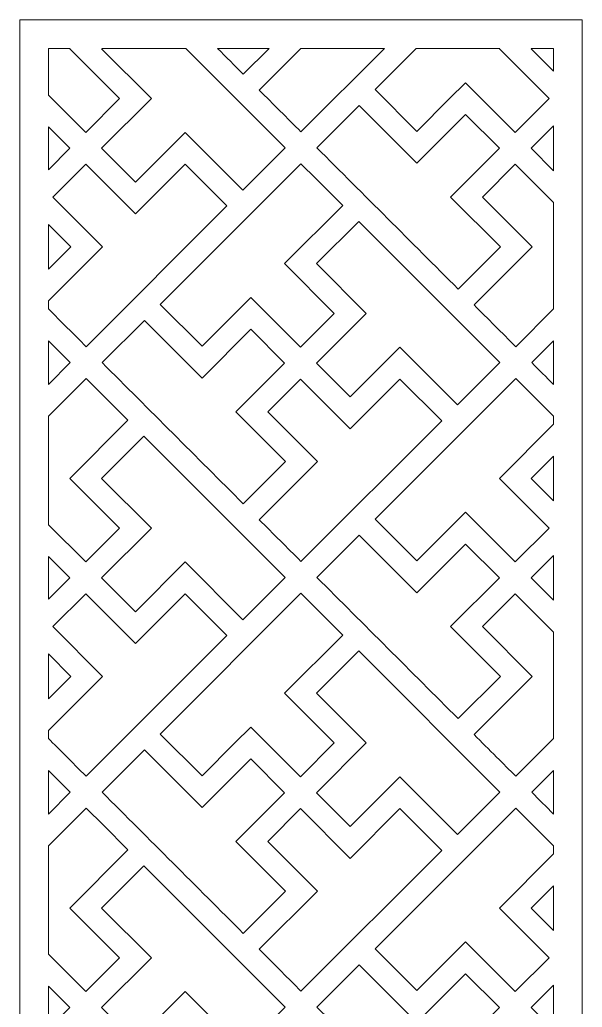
# Model space of a CAD drawing. Header units: centimetres. Extents: x 8.9 to 17, y -3.5 to 9.5.
# Drawn here: x 8.94 to 12.64, y 3 to 9.5 of the extents above; entities that cross this region are included whole.
import ezdxf

# ---------------------------------------------------------------- set-up
doc = ezdxf.new("R2010")
doc.units = ezdxf.units.CM
doc.header["$MEASUREMENT"] = 0
doc.layers.add('layer 1', color=7, linetype='Continuous')

msp = doc.modelspace()

# ---------------------------------------------------------------- linework, layer by layer
at = {"layer": 'layer 1', "color": 7, "lineweight": 9}
for points, knots in [([(8.93775, 9.5), (8.93775, 9.5), (12.64144, 9.5), (12.64144, 9.5), (12.64144, 9.5), (12.64144, 9.5), (12.64144, -3.5), (12.64144, -3.5), (12.64144, -3.5), (12.64144, -3.5), (8.93775, -3.5), (8.93775, -3.5), (8.93775, -3.5), (8.93775, -3.5), (8.93775, 9.5), (8.93775, 9.5)], [0, 0, 0, 0, 0.2, 0.2, 0.2, 0.2, 0.4, 0.4, 0.4, 0.4, 0.6, 0.6, 0.6, 0.6, 1, 1, 1, 1]), ([(9.12662, 9.31109), (9.12662, 9.31109), (9.12662, 9.31109), (9.12662, 9.31109), (9.12662, 9.31109), (9.12662, 9.31109), (9.27014, 9.31109), (9.27014, 9.31109), (9.27014, 9.31109), (9.27014, 9.31109), (9.26734, 9.30829), (9.26734, 9.30829), (9.26734, 9.30829), (9.26734, 9.30829), (9.59471, 8.98095), (9.59471, 8.98095), (9.59471, 8.98095), (9.59471, 8.98095), (9.37211, 8.75834), (9.37211, 8.75834), (9.37211, 8.75834), (9.37211, 8.75834), (9.12662, 9.0038), (9.12662, 9.0038), (9.12662, 9.0038), (9.12662, 9.0038), (9.12662, 9.31109), (9.12662, 9.31109)], [0, 0, 0, 0, 0.125, 0.125, 0.125, 0.125, 0.25, 0.25, 0.25, 0.25, 0.375, 0.375, 0.375, 0.375, 0.5, 0.5, 0.5, 0.5, 0.625, 0.625, 0.625, 0.625, 0.75, 0.75, 0.75, 0.75, 1, 1, 1, 1]), ([(9.47966, 9.31109), (9.47966, 9.31109), (9.47966, 9.31109), (9.47966, 9.31109), (9.47966, 9.31109), (9.47966, 9.31109), (10.03058, 9.31109), (10.03058, 9.31109), (10.03058, 9.31109), (10.03058, 9.31109), (10.68484, 8.65687), (10.68484, 8.65687), (10.68484, 8.65687), (10.68484, 8.65687), (10.40657, 8.3786), (10.40657, 8.3786), (10.40657, 8.3786), (10.40657, 8.3786), (10.02684, 8.75834), (10.02684, 8.75834), (10.02684, 8.75834), (10.02684, 8.75834), (9.69947, 8.43094), (9.69947, 8.43094), (9.69947, 8.43094), (9.69947, 8.43094), (9.47686, 8.6536), (9.47686, 8.6536), (9.47686, 8.6536), (9.47686, 8.6536), (9.80423, 8.98095), (9.80423, 8.98095), (9.80423, 8.98095), (9.80423, 8.98095), (9.47686, 9.30829), (9.47686, 9.30829), (9.47686, 9.30829), (9.47686, 9.30829), (9.47966, 9.31109), (9.47966, 9.31109)], [0, 0, 0, 0, 0.0909091, 0.0909091, 0.0909091, 0.0909091, 0.1818182, 0.1818182, 0.1818182, 0.1818182, 0.2727273, 0.2727273, 0.2727273, 0.2727273, 0.3636364, 0.3636364, 0.3636364, 0.3636364, 0.4545455, 0.4545455, 0.4545455, 0.4545455, 0.5454545, 0.5454545, 0.5454545, 0.5454545, 0.6363636, 0.6363636, 0.6363636, 0.6363636, 0.7272727, 0.7272727, 0.7272727, 0.7272727, 0.8181818, 0.8181818, 0.8181818, 0.8181818, 1, 1, 1, 1]), ([(10.2401, 9.31109), (10.2401, 9.31109), (10.2401, 9.31109), (10.2401, 9.31109), (10.2401, 9.31109), (10.2401, 9.31109), (10.57962, 9.31109), (10.57962, 9.31109), (10.57962, 9.31109), (10.57962, 9.31109), (10.40984, 9.14135), (10.40984, 9.14135), (10.40984, 9.14135), (10.35328, 9.19794), (10.29667, 9.25454), (10.2401, 9.31109)], [0, 0, 0, 0, 0.2, 0.2, 0.2, 0.2, 0.4, 0.4, 0.4, 0.4, 0.6, 0.6, 0.6, 0.6, 1, 1, 1, 1]), ([(10.78914, 9.31109), (10.78914, 9.31109), (10.78914, 9.31109), (10.78914, 9.31109), (10.78914, 9.31109), (10.78914, 9.31109), (11.33909, 9.31109), (11.33909, 9.31109), (11.33909, 9.31109), (11.33909, 9.31109), (10.78958, 8.76161), (10.78958, 8.76161), (10.78958, 8.76161), (10.69792, 8.85325), (10.60628, 8.94495), (10.51461, 9.03661), (10.51461, 9.03661), (10.51461, 9.03661), (10.78914, 9.31109), (10.78914, 9.31109)], [0, 0, 0, 0, 0.1666667, 0.1666667, 0.1666667, 0.1666667, 0.3333333, 0.3333333, 0.3333333, 0.3333333, 0.5, 0.5, 0.5, 0.5, 0.6666667, 0.6666667, 0.6666667, 0.6666667, 1, 1, 1, 1]), ([(11.54861, 9.31109), (11.54861, 9.31109), (11.54861, 9.31109), (11.54861, 9.31109), (11.54861, 9.31109), (11.54861, 9.31109), (12.09858, 9.31109), (12.09858, 9.31109), (12.09858, 9.31109), (12.09858, 9.31109), (12.09577, 9.30829), (12.09577, 9.30829), (12.09577, 9.30829), (12.09577, 9.30829), (12.42315, 8.98095), (12.42315, 8.98095), (12.42315, 8.98095), (12.42315, 8.98095), (12.20054, 8.75834), (12.20054, 8.75834), (12.20054, 8.75834), (12.20054, 8.75834), (11.87317, 9.08568), (11.87317, 9.08568), (11.87317, 9.08568), (11.87317, 9.08568), (11.76842, 8.98095), (11.76842, 8.98095), (11.76842, 8.98095), (11.76842, 8.98095), (11.55235, 8.76488), (11.55235, 8.76488), (11.55235, 8.76488), (11.55235, 8.76488), (11.27737, 9.03988), (11.27737, 9.03988), (11.27737, 9.03988), (11.27737, 9.03988), (11.54861, 9.31109), (11.54861, 9.31109)], [0, 0, 0, 0, 0.0909091, 0.0909091, 0.0909091, 0.0909091, 0.1818182, 0.1818182, 0.1818182, 0.1818182, 0.2727273, 0.2727273, 0.2727273, 0.2727273, 0.3636364, 0.3636364, 0.3636364, 0.3636364, 0.4545455, 0.4545455, 0.4545455, 0.4545455, 0.5454545, 0.5454545, 0.5454545, 0.5454545, 0.6363636, 0.6363636, 0.6363636, 0.6363636, 0.7272727, 0.7272727, 0.7272727, 0.7272727, 0.8181818, 0.8181818, 0.8181818, 0.8181818, 1, 1, 1, 1]), ([(12.3081, 9.31109), (12.3081, 9.31109), (12.3081, 9.31109), (12.3081, 9.31109), (12.3081, 9.31109), (12.3081, 9.31109), (12.45257, 9.31109), (12.45257, 9.31109), (12.45257, 9.31109), (12.45257, 9.31109), (12.45257, 9.16102), (12.45257, 9.16102), (12.45257, 9.16102), (12.45257, 9.16102), (12.3053, 9.30829), (12.3053, 9.30829), (12.3053, 9.30829), (12.3053, 9.30829), (12.3081, 9.31109), (12.3081, 9.31109)], [0, 0, 0, 0, 0.1666667, 0.1666667, 0.1666667, 0.1666667, 0.3333333, 0.3333333, 0.3333333, 0.3333333, 0.5, 0.5, 0.5, 0.5, 0.6666667, 0.6666667, 0.6666667, 0.6666667, 1, 1, 1, 1]), ([(11.17262, 8.9351), (11.17262, 8.9351), (11.17262, 8.9351), (11.17262, 8.9351), (11.17262, 8.9351), (11.17262, 8.9351), (10.89436, 8.65687), (10.89436, 8.65687), (10.89436, 8.65687), (11.20427, 8.34698), (11.51416, 8.03706), (11.82408, 7.72713), (11.82408, 7.72713), (11.82408, 7.72713), (12.10232, 8.00541), (12.10232, 8.00541), (12.10232, 8.00541), (12.10232, 8.00541), (11.77496, 8.33275), (11.77496, 8.33275), (11.77496, 8.33275), (11.77496, 8.33275), (12.09577, 8.6536), (12.09577, 8.6536), (12.09577, 8.6536), (12.09577, 8.6536), (11.87317, 8.87621), (11.87317, 8.87621), (11.87317, 8.87621), (11.87317, 8.87621), (11.55235, 8.55536), (11.55235, 8.55536), (11.55235, 8.55536), (11.55235, 8.55536), (11.17262, 8.9351), (11.17262, 8.9351)], [0, 0, 0, 0, 0.1, 0.1, 0.1, 0.1, 0.2, 0.2, 0.2, 0.2, 0.3, 0.3, 0.3, 0.3, 0.4, 0.4, 0.4, 0.4, 0.5, 0.5, 0.5, 0.5, 0.6, 0.6, 0.6, 0.6, 0.7, 0.7, 0.7, 0.7, 0.8, 0.8, 0.8, 0.8, 1, 1, 1, 1]), ([(9.12662, 8.51289), (9.12662, 8.51289), (9.12662, 8.51289), (9.12662, 8.51289), (9.12662, 8.51289), (9.12662, 8.51289), (9.12662, 8.79432), (9.12662, 8.79432), (9.12662, 8.79432), (9.12662, 8.79432), (9.26734, 8.6536), (9.26734, 8.6536), (9.26734, 8.6536), (9.26734, 8.6536), (9.12662, 8.51289), (9.12662, 8.51289)], [0, 0, 0, 0, 0.2, 0.2, 0.2, 0.2, 0.4, 0.4, 0.4, 0.4, 0.6, 0.6, 0.6, 0.6, 1, 1, 1, 1]), ([(12.45257, 8.80086), (12.45257, 8.80086), (12.45257, 8.80086), (12.45257, 8.80086), (12.45257, 8.80086), (12.45257, 8.80086), (12.45257, 8.50633), (12.45257, 8.50633), (12.45257, 8.50633), (12.45257, 8.50633), (12.3053, 8.6536), (12.3053, 8.6536), (12.3053, 8.6536), (12.3053, 8.6536), (12.45257, 8.80086), (12.45257, 8.80086)], [0, 0, 0, 0, 0.2, 0.2, 0.2, 0.2, 0.4, 0.4, 0.4, 0.4, 0.6, 0.6, 0.6, 0.6, 1, 1, 1, 1]), ([(9.12662, 7.59615), (9.12662, 7.59615), (9.12662, 7.59615), (9.12662, 7.59615), (9.12662, 7.59615), (9.12662, 7.59615), (9.12662, 7.64863), (9.12662, 7.64863), (9.12662, 7.64863), (9.12662, 7.64863), (9.4834, 8.00541), (9.4834, 8.00541), (9.4834, 8.00541), (9.4834, 8.00541), (9.15604, 8.33275), (9.15604, 8.33275), (9.15604, 8.33275), (9.15604, 8.33275), (9.37211, 8.54885), (9.37211, 8.54885), (9.37211, 8.54885), (9.37211, 8.54885), (9.69947, 8.22147), (9.69947, 8.22147), (9.69947, 8.22147), (9.69947, 8.22147), (10.02684, 8.54885), (10.02684, 8.54885), (10.02684, 8.54885), (10.02684, 8.54885), (10.30184, 8.27381), (10.30184, 8.27381), (10.30184, 8.27381), (10.30184, 8.27381), (9.37538, 7.34739), (9.37538, 7.34739), (9.37538, 7.34739), (9.29248, 7.43032), (9.20955, 7.51325), (9.12662, 7.59615)], [0, 0, 0, 0, 0.0909091, 0.0909091, 0.0909091, 0.0909091, 0.1818182, 0.1818182, 0.1818182, 0.1818182, 0.2727273, 0.2727273, 0.2727273, 0.2727273, 0.3636364, 0.3636364, 0.3636364, 0.3636364, 0.4545455, 0.4545455, 0.4545455, 0.4545455, 0.5454545, 0.5454545, 0.5454545, 0.5454545, 0.6363636, 0.6363636, 0.6363636, 0.6363636, 0.7272727, 0.7272727, 0.7272727, 0.7272727, 0.8181818, 0.8181818, 0.8181818, 0.8181818, 1, 1, 1, 1]), ([(10.78958, 8.55209), (10.78958, 8.55209), (10.78958, 8.55209), (10.78958, 8.55209), (10.78958, 8.55209), (10.78958, 8.55209), (9.86317, 7.62568), (9.86317, 7.62568), (9.86317, 7.62568), (9.86317, 7.62568), (10.13815, 7.35068), (10.13815, 7.35068), (10.13815, 7.35068), (10.13815, 7.35068), (10.35421, 7.56673), (10.35421, 7.56673), (10.35421, 7.56673), (10.35421, 7.56673), (10.45897, 7.6715), (10.45897, 7.6715), (10.45897, 7.6715), (10.45897, 7.6715), (10.78631, 7.34412), (10.78631, 7.34412), (10.78631, 7.34412), (10.78631, 7.34412), (11.00891, 7.56673), (11.00891, 7.56673), (11.00891, 7.56673), (11.00891, 7.56673), (10.68157, 7.89407), (10.68157, 7.89407), (10.68157, 7.89407), (10.68157, 7.89407), (11.06458, 8.27714), (11.06458, 8.27714), (11.06458, 8.27714), (11.06458, 8.27714), (10.88944, 8.45223), (10.88944, 8.45223), (10.88944, 8.45223), (10.88944, 8.45223), (10.78958, 8.55209), (10.78958, 8.55209)], [0, 0, 0, 0, 0.0833333, 0.0833333, 0.0833333, 0.0833333, 0.1666667, 0.1666667, 0.1666667, 0.1666667, 0.25, 0.25, 0.25, 0.25, 0.3333333, 0.3333333, 0.3333333, 0.3333333, 0.4166667, 0.4166667, 0.4166667, 0.4166667, 0.5, 0.5, 0.5, 0.5, 0.5833333, 0.5833333, 0.5833333, 0.5833333, 0.6666667, 0.6666667, 0.6666667, 0.6666667, 0.75, 0.75, 0.75, 0.75, 0.8333333, 0.8333333, 0.8333333, 0.8333333, 1, 1, 1, 1]), ([(12.45257, 8.29682), (12.45257, 8.29682), (12.45257, 8.29682), (12.45257, 8.29682), (12.45257, 8.29682), (12.45257, 8.29682), (12.45257, 7.59615), (12.45257, 7.59615), (12.45257, 7.59615), (12.45257, 7.59615), (12.20381, 7.34739), (12.20381, 7.34739), (12.20381, 7.34739), (12.11216, 7.43905), (12.02049, 7.5307), (11.92883, 7.6224), (11.92883, 7.6224), (11.92883, 7.6224), (12.31185, 8.00541), (12.31185, 8.00541), (12.31185, 8.00541), (12.31185, 8.00541), (11.98448, 8.33275), (11.98448, 8.33275), (11.98448, 8.33275), (11.98448, 8.33275), (12.20054, 8.54885), (12.20054, 8.54885), (12.20054, 8.54885), (12.20054, 8.54885), (12.45257, 8.29682), (12.45257, 8.29682)], [0, 0, 0, 0, 0.1111111, 0.1111111, 0.1111111, 0.1111111, 0.2222222, 0.2222222, 0.2222222, 0.2222222, 0.3333333, 0.3333333, 0.3333333, 0.3333333, 0.4444444, 0.4444444, 0.4444444, 0.4444444, 0.5555556, 0.5555556, 0.5555556, 0.5555556, 0.6666667, 0.6666667, 0.6666667, 0.6666667, 0.7777778, 0.7777778, 0.7777778, 0.7777778, 1, 1, 1, 1]), ([(9.12662, 7.85814), (9.12662, 7.85814), (9.12662, 7.85814), (9.12662, 7.85814), (9.12662, 7.85814), (9.12662, 7.85814), (9.12662, 8.15267), (9.12662, 8.15267), (9.12662, 8.15267), (9.12662, 8.15267), (9.27391, 8.00541), (9.27391, 8.00541), (9.27391, 8.00541), (9.27391, 8.00541), (9.12662, 7.85814), (9.12662, 7.85814)], [0, 0, 0, 0, 0.2, 0.2, 0.2, 0.2, 0.4, 0.4, 0.4, 0.4, 0.6, 0.6, 0.6, 0.6, 1, 1, 1, 1]), ([(11.16935, 8.17235), (11.16935, 8.17235), (11.16935, 8.17235), (11.16935, 8.17235), (11.16935, 8.17235), (11.16935, 8.17235), (10.89106, 7.89407), (10.89106, 7.89407), (10.89106, 7.89407), (10.89106, 7.89407), (11.21844, 7.56673), (11.21844, 7.56673), (11.21844, 7.56673), (11.21844, 7.56673), (10.89106, 7.23934), (10.89106, 7.23934), (10.89106, 7.23934), (10.89106, 7.23934), (11.1137, 7.01679), (11.1137, 7.01679), (11.1137, 7.01679), (11.1137, 7.01679), (11.44104, 7.34412), (11.44104, 7.34412), (11.44104, 7.34412), (11.44104, 7.34412), (11.82081, 6.96439), (11.82081, 6.96439), (11.82081, 6.96439), (11.82081, 6.96439), (12.09904, 7.24261), (12.09904, 7.24261), (12.09904, 7.24261), (12.09904, 7.24261), (11.16935, 8.17235), (11.16935, 8.17235)], [0, 0, 0, 0, 0.1, 0.1, 0.1, 0.1, 0.2, 0.2, 0.2, 0.2, 0.3, 0.3, 0.3, 0.3, 0.4, 0.4, 0.4, 0.4, 0.5, 0.5, 0.5, 0.5, 0.6, 0.6, 0.6, 0.6, 0.7, 0.7, 0.7, 0.7, 0.8, 0.8, 0.8, 0.8, 1, 1, 1, 1]), ([(9.48013, 7.24261), (9.48013, 7.24261), (9.48013, 7.24261), (9.48013, 7.24261), (9.48013, 7.24261), (9.79005, 6.93272), (10.09996, 6.62283), (10.40984, 6.31292), (10.40984, 6.31292), (10.40984, 6.31292), (10.68811, 6.59121), (10.68811, 6.59121), (10.68811, 6.59121), (10.68811, 6.59121), (10.36075, 6.91854), (10.36075, 6.91854), (10.36075, 6.91854), (10.36075, 6.91854), (10.68157, 7.23934), (10.68157, 7.23934), (10.68157, 7.23934), (10.68157, 7.23934), (10.45897, 7.46194), (10.45897, 7.46194), (10.45897, 7.46194), (10.45897, 7.46194), (10.13815, 7.14114), (10.13815, 7.14114), (10.13815, 7.14114), (10.13815, 7.14114), (9.75841, 7.52088), (9.75841, 7.52088), (9.75841, 7.52088), (9.75841, 7.52088), (9.48013, 7.24261), (9.48013, 7.24261)], [0, 0, 0, 0, 0.1, 0.1, 0.1, 0.1, 0.2, 0.2, 0.2, 0.2, 0.3, 0.3, 0.3, 0.3, 0.4, 0.4, 0.4, 0.4, 0.5, 0.5, 0.5, 0.5, 0.6, 0.6, 0.6, 0.6, 0.7, 0.7, 0.7, 0.7, 0.8, 0.8, 0.8, 0.8, 1, 1, 1, 1]), ([(9.12662, 7.09867), (9.12662, 7.09867), (9.12662, 7.09867), (9.12662, 7.09867), (9.12662, 7.09867), (9.12662, 7.09867), (9.12662, 7.38666), (9.12662, 7.38666), (9.12662, 7.38666), (9.12662, 7.38666), (9.27064, 7.24261), (9.27064, 7.24261), (9.27064, 7.24261), (9.27064, 7.24261), (9.12662, 7.09867), (9.12662, 7.09867)], [0, 0, 0, 0, 0.2, 0.2, 0.2, 0.2, 0.4, 0.4, 0.4, 0.4, 0.6, 0.6, 0.6, 0.6, 1, 1, 1, 1]), ([(12.45257, 7.38666), (12.45257, 7.38666), (12.45257, 7.38666), (12.45257, 7.38666), (12.45257, 7.38666), (12.45257, 7.38666), (12.45257, 7.09867), (12.45257, 7.09867), (12.45257, 7.09867), (12.40456, 7.14666), (12.35659, 7.19463), (12.30857, 7.24261), (12.30857, 7.24261), (12.30857, 7.24261), (12.45257, 7.38666), (12.45257, 7.38666)], [0, 0, 0, 0, 0.2, 0.2, 0.2, 0.2, 0.4, 0.4, 0.4, 0.4, 0.6, 0.6, 0.6, 0.6, 1, 1, 1, 1]), ([(9.12662, 6.17537), (9.12662, 6.17537), (9.12662, 6.17537), (9.12662, 6.17537), (9.12662, 6.17537), (9.12662, 6.17537), (9.12662, 6.88916), (9.12662, 6.88916), (9.12662, 6.88916), (9.12662, 6.88916), (9.37538, 7.13787), (9.37538, 7.13787), (9.37538, 7.13787), (9.37538, 7.13787), (9.65037, 6.86287), (9.65037, 6.86287), (9.65037, 6.86287), (9.65037, 6.86287), (9.26734, 6.47987), (9.26734, 6.47987), (9.26734, 6.47987), (9.26734, 6.47987), (9.59471, 6.15254), (9.59471, 6.15254), (9.59471, 6.15254), (9.59471, 6.15254), (9.37211, 5.92992), (9.37211, 5.92992), (9.37211, 5.92992), (9.37211, 5.92992), (9.12662, 6.17537), (9.12662, 6.17537)], [0, 0, 0, 0, 0.1111111, 0.1111111, 0.1111111, 0.1111111, 0.2222222, 0.2222222, 0.2222222, 0.2222222, 0.3333333, 0.3333333, 0.3333333, 0.3333333, 0.4444444, 0.4444444, 0.4444444, 0.4444444, 0.5555556, 0.5555556, 0.5555556, 0.5555556, 0.6666667, 0.6666667, 0.6666667, 0.6666667, 0.7777778, 0.7777778, 0.7777778, 0.7777778, 1, 1, 1, 1]), ([(10.51461, 6.20819), (10.51461, 6.20819), (10.51461, 6.20819), (10.51461, 6.20819), (10.51461, 6.20819), (10.60628, 6.11648), (10.69792, 6.02484), (10.78958, 5.93319), (10.78958, 5.93319), (10.78958, 5.93319), (11.71604, 6.8596), (11.71604, 6.8596), (11.71604, 6.8596), (11.71604, 6.8596), (11.44104, 7.1346), (11.44104, 7.1346), (11.44104, 7.1346), (11.44104, 7.1346), (11.1137, 6.80726), (11.1137, 6.80726), (11.1137, 6.80726), (11.1137, 6.80726), (10.78631, 7.1346), (10.78631, 7.1346), (10.78631, 7.1346), (10.78631, 7.1346), (10.57028, 6.91854), (10.57028, 6.91854), (10.57028, 6.91854), (10.57028, 6.91854), (10.89763, 6.59121), (10.89763, 6.59121), (10.89763, 6.59121), (10.89763, 6.59121), (10.51461, 6.20819), (10.51461, 6.20819)], [0, 0, 0, 0, 0.1, 0.1, 0.1, 0.1, 0.2, 0.2, 0.2, 0.2, 0.3, 0.3, 0.3, 0.3, 0.4, 0.4, 0.4, 0.4, 0.5, 0.5, 0.5, 0.5, 0.6, 0.6, 0.6, 0.6, 0.7, 0.7, 0.7, 0.7, 0.8, 0.8, 0.8, 0.8, 1, 1, 1, 1]), ([(12.45257, 6.88916), (12.45257, 6.88916), (12.45257, 6.88916), (12.45257, 6.88916), (12.45257, 6.88916), (12.45257, 6.88916), (12.45257, 6.83666), (12.45257, 6.83666), (12.45257, 6.83666), (12.45257, 6.83666), (12.09577, 6.47987), (12.09577, 6.47987), (12.09577, 6.47987), (12.09577, 6.47987), (12.42315, 6.15254), (12.42315, 6.15254), (12.42315, 6.15254), (12.42315, 6.15254), (12.20054, 5.92992), (12.20054, 5.92992), (12.20054, 5.92992), (12.20054, 5.92992), (11.87317, 6.25726), (11.87317, 6.25726), (11.87317, 6.25726), (11.87317, 6.25726), (11.76842, 6.15254), (11.76842, 6.15254), (11.76842, 6.15254), (11.76842, 6.15254), (11.55235, 5.93646), (11.55235, 5.93646), (11.55235, 5.93646), (11.55235, 5.93646), (11.27737, 6.21149), (11.27737, 6.21149), (11.27737, 6.21149), (11.27737, 6.21149), (12.20381, 7.13787), (12.20381, 7.13787), (12.20381, 7.13787), (12.20381, 7.13787), (12.45257, 6.88916), (12.45257, 6.88916)], [0, 0, 0, 0, 0.0833333, 0.0833333, 0.0833333, 0.0833333, 0.1666667, 0.1666667, 0.1666667, 0.1666667, 0.25, 0.25, 0.25, 0.25, 0.3333333, 0.3333333, 0.3333333, 0.3333333, 0.4166667, 0.4166667, 0.4166667, 0.4166667, 0.5, 0.5, 0.5, 0.5, 0.5833333, 0.5833333, 0.5833333, 0.5833333, 0.6666667, 0.6666667, 0.6666667, 0.6666667, 0.75, 0.75, 0.75, 0.75, 0.8333333, 0.8333333, 0.8333333, 0.8333333, 1, 1, 1, 1]), ([(9.75511, 6.75813), (9.75511, 6.75813), (9.75511, 6.75813), (9.75511, 6.75813), (9.75511, 6.75813), (9.75511, 6.75813), (9.47686, 6.47987), (9.47686, 6.47987), (9.47686, 6.47987), (9.47686, 6.47987), (9.80423, 6.15254), (9.80423, 6.15254), (9.80423, 6.15254), (9.80423, 6.15254), (9.47686, 5.82513), (9.47686, 5.82513), (9.47686, 5.82513), (9.47686, 5.82513), (9.69947, 5.60253), (9.69947, 5.60253), (9.69947, 5.60253), (9.69947, 5.60253), (10.02684, 5.92992), (10.02684, 5.92992), (10.02684, 5.92992), (10.02684, 5.92992), (10.40657, 5.55018), (10.40657, 5.55018), (10.40657, 5.55018), (10.40657, 5.55018), (10.68484, 5.8284), (10.68484, 5.8284), (10.68484, 5.8284), (10.68484, 5.8284), (9.75511, 6.75813), (9.75511, 6.75813)], [0, 0, 0, 0, 0.1, 0.1, 0.1, 0.1, 0.2, 0.2, 0.2, 0.2, 0.3, 0.3, 0.3, 0.3, 0.4, 0.4, 0.4, 0.4, 0.5, 0.5, 0.5, 0.5, 0.6, 0.6, 0.6, 0.6, 0.7, 0.7, 0.7, 0.7, 0.8, 0.8, 0.8, 0.8, 1, 1, 1, 1]), ([(12.45257, 6.62712), (12.45257, 6.62712), (12.45257, 6.62712), (12.45257, 6.62712), (12.45257, 6.62712), (12.45257, 6.62712), (12.45257, 6.33261), (12.45257, 6.33261), (12.45257, 6.33261), (12.45257, 6.33261), (12.3053, 6.47987), (12.3053, 6.47987), (12.3053, 6.47987), (12.3053, 6.47987), (12.45257, 6.62712), (12.45257, 6.62712)], [0, 0, 0, 0, 0.2, 0.2, 0.2, 0.2, 0.4, 0.4, 0.4, 0.4, 0.6, 0.6, 0.6, 0.6, 1, 1, 1, 1]), ([(10.89436, 5.8284), (10.89436, 5.8284), (10.89436, 5.8284), (10.89436, 5.8284), (10.89436, 5.8284), (11.20427, 5.51851), (11.51416, 5.20861), (11.82408, 4.89872), (11.82408, 4.89872), (11.82408, 4.89872), (12.10232, 5.17699), (12.10232, 5.17699), (12.10232, 5.17699), (12.10232, 5.17699), (11.77496, 5.50433), (11.77496, 5.50433), (11.77496, 5.50433), (11.77496, 5.50433), (12.09577, 5.82513), (12.09577, 5.82513), (12.09577, 5.82513), (12.09577, 5.82513), (11.87317, 6.04774), (11.87317, 6.04774), (11.87317, 6.04774), (11.87317, 6.04774), (11.55235, 5.72695), (11.55235, 5.72695), (11.55235, 5.72695), (11.55235, 5.72695), (11.17262, 6.10667), (11.17262, 6.10667), (11.17262, 6.10667), (11.17262, 6.10667), (10.89436, 5.8284), (10.89436, 5.8284)], [0, 0, 0, 0, 0.1, 0.1, 0.1, 0.1, 0.2, 0.2, 0.2, 0.2, 0.3, 0.3, 0.3, 0.3, 0.4, 0.4, 0.4, 0.4, 0.5, 0.5, 0.5, 0.5, 0.6, 0.6, 0.6, 0.6, 0.7, 0.7, 0.7, 0.7, 0.8, 0.8, 0.8, 0.8, 1, 1, 1, 1]), ([(9.12662, 5.68442), (9.12662, 5.68442), (9.12662, 5.68442), (9.12662, 5.68442), (9.12662, 5.68442), (9.12662, 5.68442), (9.12662, 5.96585), (9.12662, 5.96585), (9.12662, 5.96585), (9.12662, 5.96585), (9.26734, 5.82513), (9.26734, 5.82513), (9.26734, 5.82513), (9.26734, 5.82513), (9.12662, 5.68442), (9.12662, 5.68442)], [0, 0, 0, 0, 0.2, 0.2, 0.2, 0.2, 0.4, 0.4, 0.4, 0.4, 0.6, 0.6, 0.6, 0.6, 1, 1, 1, 1]), ([(12.45257, 5.97239), (12.45257, 5.97239), (12.45257, 5.97239), (12.45257, 5.97239), (12.45257, 5.97239), (12.45257, 5.97239), (12.45257, 5.67788), (12.45257, 5.67788), (12.45257, 5.67788), (12.45257, 5.67788), (12.3053, 5.82513), (12.3053, 5.82513), (12.3053, 5.82513), (12.3053, 5.82513), (12.45257, 5.97239), (12.45257, 5.97239)], [0, 0, 0, 0, 0.2, 0.2, 0.2, 0.2, 0.4, 0.4, 0.4, 0.4, 0.6, 0.6, 0.6, 0.6, 1, 1, 1, 1]), ([(10.78958, 5.72367), (10.78958, 5.72367), (10.78958, 5.72367), (10.78958, 5.72367), (10.78958, 5.72367), (10.78958, 5.72367), (9.86317, 4.79721), (9.86317, 4.79721), (9.86317, 4.79721), (9.86317, 4.79721), (10.13815, 4.52226), (10.13815, 4.52226), (10.13815, 4.52226), (10.13815, 4.52226), (10.35421, 4.73832), (10.35421, 4.73832), (10.35421, 4.73832), (10.35421, 4.73832), (10.45897, 4.84306), (10.45897, 4.84306), (10.45897, 4.84306), (10.45897, 4.84306), (10.78631, 4.51571), (10.78631, 4.51571), (10.78631, 4.51571), (10.78631, 4.51571), (11.00891, 4.73832), (11.00891, 4.73832), (11.00891, 4.73832), (11.00891, 4.73832), (10.68157, 5.06566), (10.68157, 5.06566), (10.68157, 5.06566), (10.68157, 5.06566), (11.06458, 5.44867), (11.06458, 5.44867), (11.06458, 5.44867), (11.06458, 5.44867), (10.90255, 5.61073), (10.90255, 5.61073), (10.90255, 5.61073), (10.90255, 5.61073), (10.78958, 5.72367), (10.78958, 5.72367)], [0, 0, 0, 0, 0.0833333, 0.0833333, 0.0833333, 0.0833333, 0.1666667, 0.1666667, 0.1666667, 0.1666667, 0.25, 0.25, 0.25, 0.25, 0.3333333, 0.3333333, 0.3333333, 0.3333333, 0.4166667, 0.4166667, 0.4166667, 0.4166667, 0.5, 0.5, 0.5, 0.5, 0.5833333, 0.5833333, 0.5833333, 0.5833333, 0.6666667, 0.6666667, 0.6666667, 0.6666667, 0.75, 0.75, 0.75, 0.75, 0.8333333, 0.8333333, 0.8333333, 0.8333333, 1, 1, 1, 1]), ([(9.12662, 4.76771), (9.12662, 4.76771), (9.12662, 4.76771), (9.12662, 4.76771), (9.12662, 4.76771), (9.12662, 4.76771), (9.12662, 4.82021), (9.12662, 4.82021), (9.12662, 4.82021), (9.12662, 4.82021), (9.4834, 5.17699), (9.4834, 5.17699), (9.4834, 5.17699), (9.4834, 5.17699), (9.15604, 5.50433), (9.15604, 5.50433), (9.15604, 5.50433), (9.15604, 5.50433), (9.37211, 5.7204), (9.37211, 5.7204), (9.37211, 5.7204), (9.37211, 5.7204), (9.69947, 5.39307), (9.69947, 5.39307), (9.69947, 5.39307), (9.69947, 5.39307), (10.02684, 5.7204), (10.02684, 5.7204), (10.02684, 5.7204), (10.02684, 5.7204), (10.30184, 5.4454), (10.30184, 5.4454), (10.30184, 5.4454), (10.30184, 5.4454), (9.37538, 4.51898), (9.37538, 4.51898), (9.37538, 4.51898), (9.329, 4.56538), (9.28264, 4.61173), (9.23627, 4.6581), (9.23627, 4.6581), (9.19971, 4.69465), (9.16317, 4.73116), (9.12662, 4.76771)], [0, 0, 0, 0, 0.0833333, 0.0833333, 0.0833333, 0.0833333, 0.1666667, 0.1666667, 0.1666667, 0.1666667, 0.25, 0.25, 0.25, 0.25, 0.3333333, 0.3333333, 0.3333333, 0.3333333, 0.4166667, 0.4166667, 0.4166667, 0.4166667, 0.5, 0.5, 0.5, 0.5, 0.5833333, 0.5833333, 0.5833333, 0.5833333, 0.6666667, 0.6666667, 0.6666667, 0.6666667, 0.75, 0.75, 0.75, 0.75, 0.8333333, 0.8333333, 0.8333333, 0.8333333, 1, 1, 1, 1]), ([(12.45257, 5.46835), (12.45257, 5.46835), (12.45257, 5.46835), (12.45257, 5.46835), (12.45257, 5.46835), (12.45257, 5.46835), (12.45257, 4.76771), (12.45257, 4.76771), (12.45257, 4.76771), (12.45257, 4.76771), (12.20381, 4.51898), (12.20381, 4.51898), (12.20381, 4.51898), (12.16181, 4.56099), (12.11977, 4.60303), (12.07776, 4.64501), (12.07776, 4.64501), (12.02811, 4.69465), (11.97848, 4.74429), (11.92883, 4.79394), (11.92883, 4.79394), (11.92883, 4.79394), (12.31185, 5.17699), (12.31185, 5.17699), (12.31185, 5.17699), (12.31185, 5.17699), (11.98448, 5.50433), (11.98448, 5.50433), (11.98448, 5.50433), (11.98448, 5.50433), (12.20054, 5.7204), (12.20054, 5.7204), (12.20054, 5.7204), (12.20054, 5.7204), (12.45257, 5.46835), (12.45257, 5.46835)], [0, 0, 0, 0, 0.1, 0.1, 0.1, 0.1, 0.2, 0.2, 0.2, 0.2, 0.3, 0.3, 0.3, 0.3, 0.4, 0.4, 0.4, 0.4, 0.5, 0.5, 0.5, 0.5, 0.6, 0.6, 0.6, 0.6, 0.7, 0.7, 0.7, 0.7, 0.8, 0.8, 0.8, 0.8, 1, 1, 1, 1]), ([(11.16935, 5.34393), (11.16935, 5.34393), (11.16935, 5.34393), (11.16935, 5.34393), (11.16935, 5.34393), (11.16935, 5.34393), (10.89106, 5.06566), (10.89106, 5.06566), (10.89106, 5.06566), (10.89106, 5.06566), (11.21844, 4.73832), (11.21844, 4.73832), (11.21844, 4.73832), (11.21844, 4.73832), (10.89106, 4.41093), (10.89106, 4.41093), (10.89106, 4.41093), (10.89106, 4.41093), (11.1137, 4.18832), (11.1137, 4.18832), (11.1137, 4.18832), (11.1137, 4.18832), (11.44104, 4.51571), (11.44104, 4.51571), (11.44104, 4.51571), (11.44104, 4.51571), (11.82081, 4.13593), (11.82081, 4.13593), (11.82081, 4.13593), (11.82081, 4.13593), (12.09904, 4.4142), (12.09904, 4.4142), (12.09904, 4.4142), (12.09904, 4.4142), (11.16935, 5.34393), (11.16935, 5.34393)], [0, 0, 0, 0, 0.1, 0.1, 0.1, 0.1, 0.2, 0.2, 0.2, 0.2, 0.3, 0.3, 0.3, 0.3, 0.4, 0.4, 0.4, 0.4, 0.5, 0.5, 0.5, 0.5, 0.6, 0.6, 0.6, 0.6, 0.7, 0.7, 0.7, 0.7, 0.8, 0.8, 0.8, 0.8, 1, 1, 1, 1]), ([(9.12662, 5.02968), (9.12662, 5.02968), (9.12662, 5.02968), (9.12662, 5.02968), (9.12662, 5.02968), (9.12662, 5.02968), (9.12662, 5.3242), (9.12662, 5.3242), (9.12662, 5.3242), (9.12662, 5.3242), (9.27391, 5.17699), (9.27391, 5.17699), (9.27391, 5.17699), (9.27391, 5.17699), (9.12662, 5.02968), (9.12662, 5.02968)], [0, 0, 0, 0, 0.2, 0.2, 0.2, 0.2, 0.4, 0.4, 0.4, 0.4, 0.6, 0.6, 0.6, 0.6, 1, 1, 1, 1]), ([(9.75841, 4.69247), (9.75841, 4.69247), (9.75841, 4.69247), (9.75841, 4.69247), (9.75841, 4.69247), (9.75841, 4.69247), (9.48013, 4.4142), (9.48013, 4.4142), (9.48013, 4.4142), (9.79005, 4.10431), (10.09996, 3.79441), (10.40984, 3.48452), (10.40984, 3.48452), (10.40984, 3.48452), (10.68811, 3.76274), (10.68811, 3.76274), (10.68811, 3.76274), (10.68811, 3.76274), (10.36075, 4.09013), (10.36075, 4.09013), (10.36075, 4.09013), (10.36075, 4.09013), (10.68157, 4.41093), (10.68157, 4.41093), (10.68157, 4.41093), (10.68157, 4.41093), (10.45897, 4.63354), (10.45897, 4.63354), (10.45897, 4.63354), (10.45897, 4.63354), (10.13815, 4.31276), (10.13815, 4.31276), (10.13815, 4.31276), (10.13815, 4.31276), (9.75841, 4.69247), (9.75841, 4.69247)], [0, 0, 0, 0, 0.1, 0.1, 0.1, 0.1, 0.2, 0.2, 0.2, 0.2, 0.3, 0.3, 0.3, 0.3, 0.4, 0.4, 0.4, 0.4, 0.5, 0.5, 0.5, 0.5, 0.6, 0.6, 0.6, 0.6, 0.7, 0.7, 0.7, 0.7, 0.8, 0.8, 0.8, 0.8, 1, 1, 1, 1]), ([(9.12662, 4.27021), (9.12662, 4.27021), (9.12662, 4.27021), (9.12662, 4.27021), (9.12662, 4.27021), (9.12662, 4.27021), (9.12662, 4.55819), (9.12662, 4.55819), (9.12662, 4.55819), (9.12662, 4.55819), (9.27064, 4.4142), (9.27064, 4.4142), (9.27064, 4.4142), (9.27064, 4.4142), (9.12662, 4.27021), (9.12662, 4.27021)], [0, 0, 0, 0, 0.2, 0.2, 0.2, 0.2, 0.4, 0.4, 0.4, 0.4, 0.6, 0.6, 0.6, 0.6, 1, 1, 1, 1]), ([(12.45257, 4.55819), (12.45257, 4.55819), (12.45257, 4.55819), (12.45257, 4.55819), (12.45257, 4.55819), (12.45257, 4.55819), (12.45257, 4.27021), (12.45257, 4.27021), (12.45257, 4.27021), (12.40456, 4.31823), (12.35659, 4.36622), (12.30857, 4.4142), (12.30857, 4.4142), (12.30857, 4.4142), (12.45257, 4.55819), (12.45257, 4.55819)], [0, 0, 0, 0, 0.2, 0.2, 0.2, 0.2, 0.4, 0.4, 0.4, 0.4, 0.6, 0.6, 0.6, 0.6, 1, 1, 1, 1]), ([(9.12662, 3.34696), (9.12662, 3.34696), (9.12662, 3.34696), (9.12662, 3.34696), (9.12662, 3.34696), (9.12662, 3.34696), (9.12662, 4.06069), (9.12662, 4.06069), (9.12662, 4.06069), (9.12662, 4.06069), (9.37538, 4.30946), (9.37538, 4.30946), (9.37538, 4.30946), (9.37538, 4.30946), (9.48832, 4.19652), (9.48832, 4.19652), (9.48832, 4.19652), (9.48832, 4.19652), (9.65037, 4.03447), (9.65037, 4.03447), (9.65037, 4.03447), (9.65037, 4.03447), (9.26734, 3.65146), (9.26734, 3.65146), (9.26734, 3.65146), (9.26734, 3.65146), (9.59471, 3.32405), (9.59471, 3.32405), (9.59471, 3.32405), (9.59471, 3.32405), (9.37211, 3.10145), (9.37211, 3.10145), (9.37211, 3.10145), (9.37211, 3.10145), (9.12662, 3.34696), (9.12662, 3.34696)], [0, 0, 0, 0, 0.1, 0.1, 0.1, 0.1, 0.2, 0.2, 0.2, 0.2, 0.3, 0.3, 0.3, 0.3, 0.4, 0.4, 0.4, 0.4, 0.5, 0.5, 0.5, 0.5, 0.6, 0.6, 0.6, 0.6, 0.7, 0.7, 0.7, 0.7, 0.8, 0.8, 0.8, 0.8, 1, 1, 1, 1]), ([(11.71604, 4.03119), (11.71604, 4.03119), (11.71604, 4.03119), (11.71604, 4.03119), (11.71604, 4.03119), (11.71604, 4.03119), (11.44104, 4.30619), (11.44104, 4.30619), (11.44104, 4.30619), (11.44104, 4.30619), (11.1137, 3.9788), (11.1137, 3.9788), (11.1137, 3.9788), (11.1137, 3.9788), (10.78631, 4.30619), (10.78631, 4.30619), (10.78631, 4.30619), (10.78631, 4.30619), (10.57028, 4.09013), (10.57028, 4.09013), (10.57028, 4.09013), (10.57028, 4.09013), (10.89763, 3.76274), (10.89763, 3.76274), (10.89763, 3.76274), (10.89763, 3.76274), (10.51461, 3.37973), (10.51461, 3.37973), (10.51461, 3.37973), (10.56425, 3.33008), (10.61391, 3.28045), (10.66356, 3.2308), (10.66356, 3.2308), (10.70557, 3.18879), (10.74757, 3.14679), (10.78958, 3.10472), (10.78958, 3.10472), (10.78958, 3.10472), (11.71604, 4.03119), (11.71604, 4.03119)], [0, 0, 0, 0, 0.0909091, 0.0909091, 0.0909091, 0.0909091, 0.1818182, 0.1818182, 0.1818182, 0.1818182, 0.2727273, 0.2727273, 0.2727273, 0.2727273, 0.3636364, 0.3636364, 0.3636364, 0.3636364, 0.4545455, 0.4545455, 0.4545455, 0.4545455, 0.5454545, 0.5454545, 0.5454545, 0.5454545, 0.6363636, 0.6363636, 0.6363636, 0.6363636, 0.7272727, 0.7272727, 0.7272727, 0.7272727, 0.8181818, 0.8181818, 0.8181818, 0.8181818, 1, 1, 1, 1]), ([(12.45257, 4.06069), (12.45257, 4.06069), (12.45257, 4.06069), (12.45257, 4.06069), (12.45257, 4.06069), (12.45257, 4.06069), (12.45257, 4.00824), (12.45257, 4.00824), (12.45257, 4.00824), (12.45257, 4.00824), (12.09577, 3.65146), (12.09577, 3.65146), (12.09577, 3.65146), (12.09577, 3.65146), (12.42315, 3.32405), (12.42315, 3.32405), (12.42315, 3.32405), (12.42315, 3.32405), (12.20054, 3.10145), (12.20054, 3.10145), (12.20054, 3.10145), (12.20054, 3.10145), (11.87317, 3.42885), (11.87317, 3.42885), (11.87317, 3.42885), (11.87317, 3.42885), (11.76842, 3.32405), (11.76842, 3.32405), (11.76842, 3.32405), (11.76842, 3.32405), (11.55235, 3.10801), (11.55235, 3.10801), (11.55235, 3.10801), (11.55235, 3.10801), (11.27737, 3.383), (11.27737, 3.383), (11.27737, 3.383), (11.27737, 3.383), (12.20381, 4.30946), (12.20381, 4.30946), (12.20381, 4.30946), (12.20381, 4.30946), (12.32983, 4.18344), (12.32983, 4.18344), (12.32983, 4.18344), (12.32983, 4.18344), (12.45257, 4.06069), (12.45257, 4.06069)], [0, 0, 0, 0, 0.0769231, 0.0769231, 0.0769231, 0.0769231, 0.1538462, 0.1538462, 0.1538462, 0.1538462, 0.2307692, 0.2307692, 0.2307692, 0.2307692, 0.3076923, 0.3076923, 0.3076923, 0.3076923, 0.3846154, 0.3846154, 0.3846154, 0.3846154, 0.4615385, 0.4615385, 0.4615385, 0.4615385, 0.5384615, 0.5384615, 0.5384615, 0.5384615, 0.6153846, 0.6153846, 0.6153846, 0.6153846, 0.6923077, 0.6923077, 0.6923077, 0.6923077, 0.7692308, 0.7692308, 0.7692308, 0.7692308, 0.8461538, 0.8461538, 0.8461538, 0.8461538, 1, 1, 1, 1]), ([(9.75511, 3.92973), (9.75511, 3.92973), (9.75511, 3.92973), (9.75511, 3.92973), (9.75511, 3.92973), (9.75511, 3.92973), (9.47686, 3.65146), (9.47686, 3.65146), (9.47686, 3.65146), (9.47686, 3.65146), (9.80423, 3.32405), (9.80423, 3.32405), (9.80423, 3.32405), (9.80423, 3.32405), (9.47686, 2.99676), (9.47686, 2.99676), (9.47686, 2.99676), (9.47686, 2.99676), (9.69947, 2.77412), (9.69947, 2.77412), (9.69947, 2.77412), (9.69947, 2.77412), (10.02684, 3.10145), (10.02684, 3.10145), (10.02684, 3.10145), (10.02684, 3.10145), (10.40657, 2.72171), (10.40657, 2.72171), (10.40657, 2.72171), (10.40657, 2.72171), (10.68484, 3), (10.68484, 3), (10.68484, 3), (10.68484, 3), (9.75511, 3.92973), (9.75511, 3.92973)], [0, 0, 0, 0, 0.1, 0.1, 0.1, 0.1, 0.2, 0.2, 0.2, 0.2, 0.3, 0.3, 0.3, 0.3, 0.4, 0.4, 0.4, 0.4, 0.5, 0.5, 0.5, 0.5, 0.6, 0.6, 0.6, 0.6, 0.7, 0.7, 0.7, 0.7, 0.8, 0.8, 0.8, 0.8, 1, 1, 1, 1]), ([(12.45257, 3.79872), (12.45257, 3.79872), (12.45257, 3.79872), (12.45257, 3.79872), (12.45257, 3.79872), (12.45257, 3.79872), (12.45257, 3.5042), (12.45257, 3.5042), (12.45257, 3.5042), (12.45257, 3.5042), (12.3053, 3.65146), (12.3053, 3.65146), (12.3053, 3.65146), (12.3053, 3.65146), (12.45257, 3.79872), (12.45257, 3.79872)], [0, 0, 0, 0, 0.2, 0.2, 0.2, 0.2, 0.4, 0.4, 0.4, 0.4, 0.6, 0.6, 0.6, 0.6, 1, 1, 1, 1]), ([(11.17262, 3.27826), (11.17262, 3.27826), (11.17262, 3.27826), (11.17262, 3.27826), (11.17262, 3.27826), (11.17262, 3.27826), (10.89436, 3), (10.89436, 3), (10.89436, 3), (11.20427, 2.69009), (11.51416, 2.3802), (11.82408, 2.07025), (11.82408, 2.07025), (11.82408, 2.07025), (12.10232, 2.34853), (12.10232, 2.34853), (12.10232, 2.34853), (12.10232, 2.34853), (11.77496, 2.67592), (11.77496, 2.67592), (11.77496, 2.67592), (11.77496, 2.67592), (12.09577, 2.99676), (12.09577, 2.99676), (12.09577, 2.99676), (12.09577, 2.99676), (11.87317, 3.21933), (11.87317, 3.21933), (11.87317, 3.21933), (11.87317, 3.21933), (11.55235, 2.89853), (11.55235, 2.89853), (11.55235, 2.89853), (11.55235, 2.89853), (11.17262, 3.27826), (11.17262, 3.27826)], [0, 0, 0, 0, 0.1, 0.1, 0.1, 0.1, 0.2, 0.2, 0.2, 0.2, 0.3, 0.3, 0.3, 0.3, 0.4, 0.4, 0.4, 0.4, 0.5, 0.5, 0.5, 0.5, 0.6, 0.6, 0.6, 0.6, 0.7, 0.7, 0.7, 0.7, 0.8, 0.8, 0.8, 0.8, 1, 1, 1, 1]), ([(9.12662, 2.85601), (9.12662, 2.85601), (9.12662, 2.85601), (9.12662, 2.85601), (9.12662, 2.85601), (9.12662, 2.85601), (9.12662, 3.13744), (9.12662, 3.13744), (9.12662, 3.13744), (9.12662, 3.13744), (9.26734, 2.99676), (9.26734, 2.99676), (9.26734, 2.99676), (9.26734, 2.99676), (9.12662, 2.85601), (9.12662, 2.85601)], [0, 0, 0, 0, 0.2, 0.2, 0.2, 0.2, 0.4, 0.4, 0.4, 0.4, 0.6, 0.6, 0.6, 0.6, 1, 1, 1, 1]), ([(12.45257, 3.14398), (12.45257, 3.14398), (12.45257, 3.14398), (12.45257, 3.14398), (12.45257, 3.14398), (12.45257, 3.14398), (12.45257, 2.84945), (12.45257, 2.84945), (12.45257, 2.84945), (12.45257, 2.84945), (12.3053, 2.99676), (12.3053, 2.99676), (12.3053, 2.99676), (12.3053, 2.99676), (12.45257, 3.14398), (12.45257, 3.14398)], [0, 0, 0, 0, 0.2, 0.2, 0.2, 0.2, 0.4, 0.4, 0.4, 0.4, 0.6, 0.6, 0.6, 0.6, 1, 1, 1, 1])]:
    msp.add_open_spline(points, degree=3, knots=knots, dxfattribs=at)

doc.saveas('drawing.dxf')
